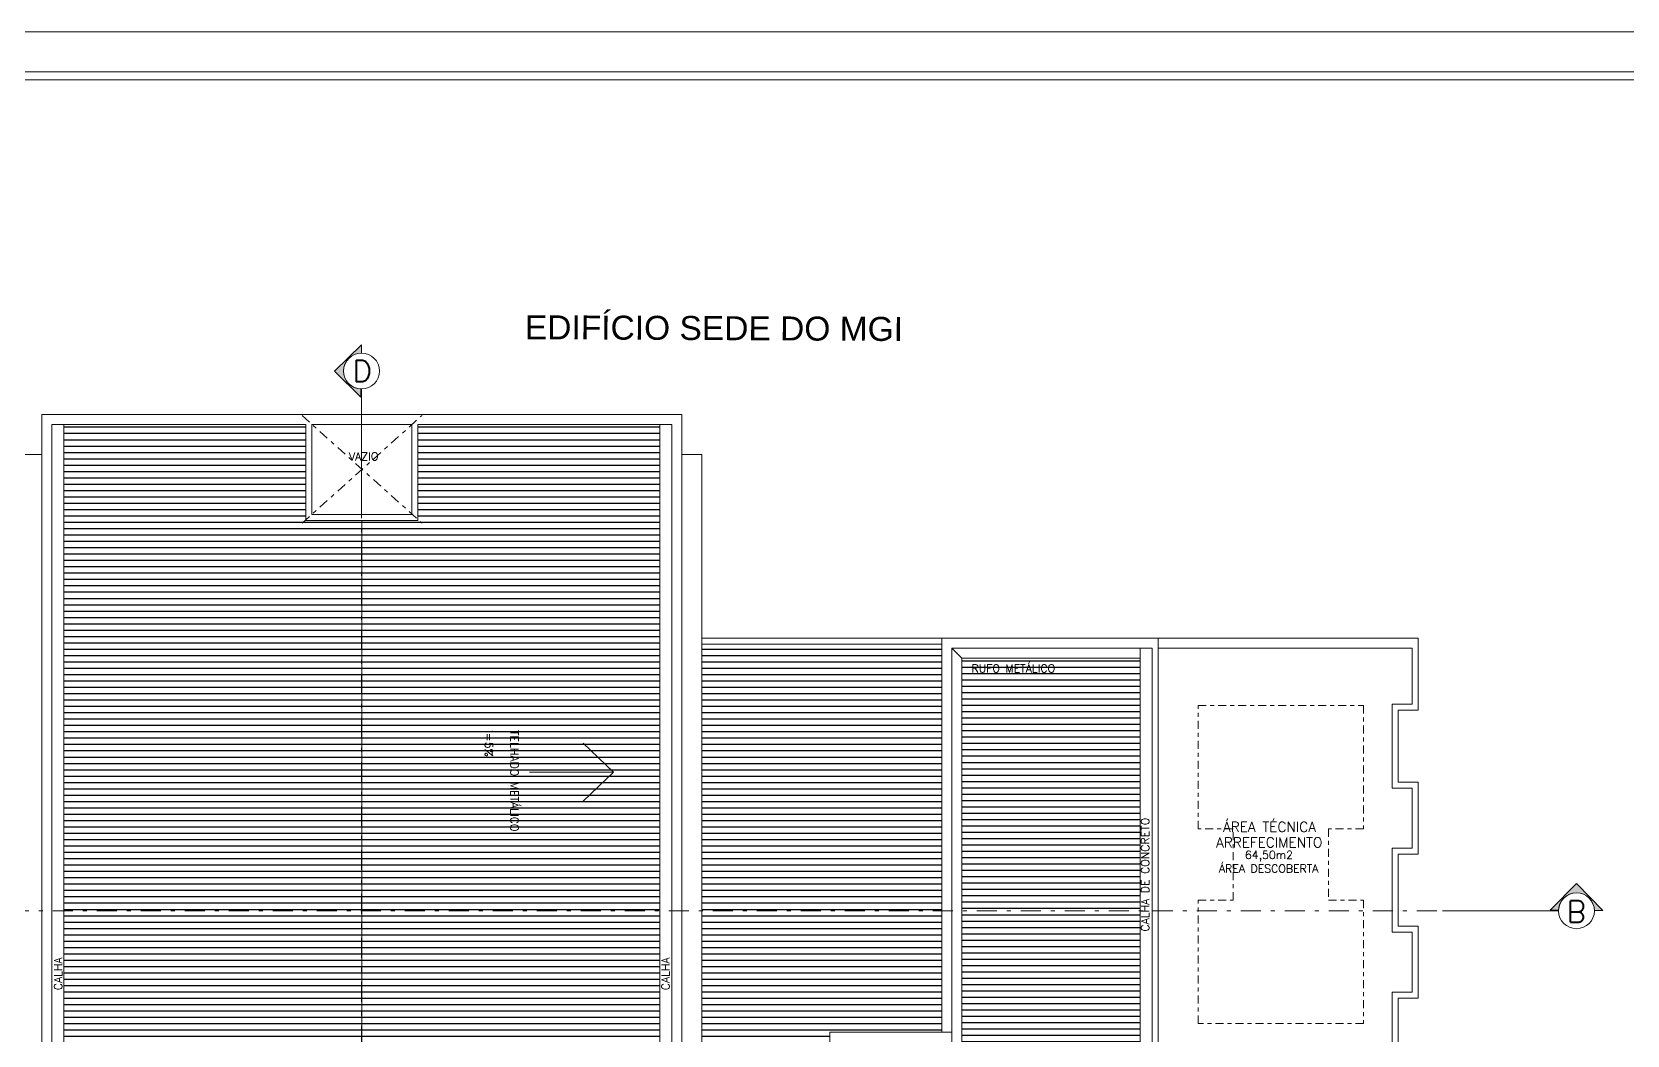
# Model space of a CAD drawing. Header units: millimetres. Extents: x 521 to 1055, y 261 to 520.
# Drawn here: x 721.2 to 761.08, y 320.23 to 345.32 of the extents above; entities that cross this region are included whole.
import ezdxf
from ezdxf.enums import TextEntityAlignment as Align

# ---------------------------------------------------------------- set-up
doc = ezdxf.new("R2010")
doc.units = ezdxf.units.MM
for name, pattern in [('CONTINU', [0]), ('DASHDOT', [1, 0.5, -0.25, 0, -0.25]), ('DASHDOTX2', [2, 1, -0.5, 0, -0.5])]:
    doc.linetypes.add(name, pattern=pattern)
doc.layers.add('0.1', color=8, linetype='Continuous', lineweight=13)
doc.styles.add('ROBERTO', font='swissek.ttf')
doc.styles.add('ROMANS', font='romans')
doc.styles.get("Standard").update_dxf_attribs({"font": 'romans.shx'})
pattern_1 = [(180, (0, 0), (-2.775557561562891e-17, -0.15875), [])]

# ---------------------------------------------------------------- blocks, each defined once
blk = doc.blocks.new('Cor-4A')
h = blk.add_hatch(color=1)
edge = h.paths.add_edge_path()
edge.add_line((-4.576014072182258e-05, -0.007316196002235542), (-0.00757170836086419, -4.413672282750289e-07))
edge.add_line((-0.00757170836086419, -4.413672282750289e-07), (-0.0001408029804683903, 0.007314409530419547))
edge.add_line((-0.0001408029804683899, 0.007314409530419547), (-0.0001408029804683904, 0.004996765224935991))
edge.add_arc((6.568789848669497e-07, 2.168404344971009e-18), 0.00499876720851913, 91.6216268461234, 269.4679613120325)
edge.add_line((-4.576014072182207e-05, -0.004998551696766541), (-4.576014072182258e-05, -0.007316196002235542))
at = {"linetype": 'DASHDOTX2'}
blk.add_line((-4.671623027125732e-16, 0.03735101866789411), (-5.19614475446869e-21, 0.004998110329534265), dxfattribs=at)
at = {"color": 1}
blk.add_lwpolyline([(-4.576014072182258e-05, -0.007316196002235542), (-0.00757170836086419, -4.413672282750289e-07), (-0.0001408029804683899, 0.007314409530419547), (-0.0001408029804683904, 0.004996765224935991, 0.9813801479665843), (-4.576014072182207e-05, -0.004998551696766541)], format="xyb", close=True, dxfattribs=at)
blk.add_circle((0, 0), 0.004998110329534263, dxfattribs=at)
at = {"color": 3, "style": 'ROMANS'}
blk.add_attdef('O', text='', height=0.006, rotation=90, dxfattribs=at).set_placement((0.0001940809628951379, 0), align=Align.MIDDLE)
blk = doc.blocks.new('ÁREA')
for p in [(4.97462945148186e-05, 0.003761569252461072), (0, 0)]:
    blk.add_attdef('COMPARTIMENTO', text='', height=0.0025).set_placement(p, align=Align.CENTER)
at = {"color": 1}
for p in [(-4.97462945148186e-05, -0.003761569252461072), (-9.94925890296372e-05, -0.007523138504922144)]:
    blk.add_attdef('ÁREA', text='', height=0.002, dxfattribs=at).set_placement(p, align=Align.CENTER)

msp = doc.modelspace()

# ---------------------------------------------------------------- hatches: boundary and pattern name
at = {"layer": '0.1', "linetype": 'CONTINU', "lineweight": -2}
h = msp.add_hatch(dxfattribs=at)
h.set_pattern_fill('ANSI31', color=8, scale=0.05, angle=135, style=0)
h.set_pattern_definition(pattern_1)
h.paths.add_polyline_path([(729.4393487258392, 333.1029026692675), (728.0334831178133, 333.1029026692675), (728.05014978448, 333.1179026692676), (728.0501497844793, 335.5029026692676), (722.0001497844796, 335.5029026692676), (722.0001497844795, 323.338034653069), (729.4393487258392, 323.338034653069)])
h.paths.add_polyline_path([(736.9001497844807, 335.5029026692672), (730.85014978448, 335.5029026692674), (730.8501497844791, 333.1217910503783), (730.8711368746023, 333.1029026692675), (729.4501497844797, 333.1029026692675), (729.4501497844795, 323.3380346530689), (736.9001497844805, 323.3380346530689)])
h.paths.add_polyline_path([(733.1129430614376, 327.8995544903071), (733.1129430614376, 324.2376497284023), (733.4129430614375, 324.2376497284023), (733.4129430614375, 327.8995544903071)], flags=24)
h.paths.add_polyline_path([(732.4756751242128, 327.8805068712595), (732.4756751242128, 327.0947925855452), (732.7756751242127, 327.0947925855452), (732.7756751242127, 327.8805068712595)], flags=24)
h = msp.add_hatch(dxfattribs=at)
h.set_pattern_fill('ANSI31', color=8, scale=0.05, angle=135, style=0)
h.set_pattern_definition(pattern_1)
h.paths.add_polyline_path([(743.95014978448, 330.0029026692683), (737.9501497844795, 330.0029026692671), (737.9501497844794, 323.3380346530689), (743.95014978448, 323.3380346530689)])
h.paths.add_polyline_path([(743.9501497844799, 323.3380346530689), (737.9501497844795, 323.3380346530689), (737.9501497844795, 317.702902669268), (738.0201497844805, 317.702902669268), (741.1501497844804, 317.7029026692678), (741.1501497844804, 320.3029026692678), (743.95014978448, 320.3029026692679)])
h = msp.add_hatch(dxfattribs=at)
h.set_pattern_fill('ANSI31', color=8, scale=0.05, angle=135, style=0)
h.set_pattern_definition([(180, (744.4501497844801, 308.9529026692672), (-2.775557561562891e-17, -0.15875), [])])
h.paths.add_polyline_path([(748.9001497844802, 329.6529026692674), (744.4501497844801, 329.6529026692673), (744.4501497844801, 323.3380346530689), (748.9001497844802, 323.3380346530689)])
h.paths.add_polyline_path([(748.9001497844802, 323.3380346530689), (744.4501497844801, 323.3380346530689), (744.4501497844801, 311.3862942426834), (746.2175617016609, 311.3862942426834), (746.8853912556517, 312.0647193118169), (747.5408828709484, 311.3903943512921), (747.3331636250327, 311.3903943512921, -1.004588318346831), (746.4375210236218, 311.3862942426834), (744.4501497844801, 311.3862942426834), (744.4501497844801, 308.9529026692672), (748.90014978448, 308.9529026692673)])
h.paths.add_polyline_path([(744.6662557441584, 329.2397105514684), (747.090065267968, 329.2397105514684), (747.090065267968, 329.5968534086112), (744.6662557441584, 329.5968534086112)], flags=24)
h.paths.add_polyline_path([(744.844748107562, 311.9864514168856), (744.844748107562, 314.4102609406951), (744.4876052504192, 314.4102609406951), (744.4876052504192, 311.9864514168856)], flags=24)
h.paths.add_polyline_path([(744.6662557441584, 309.0454763107959), (747.090065267968, 309.0454763107959), (747.090065267968, 309.4026191679387), (744.6662557441584, 309.4026191679387)], flags=24)
h.paths.add_polyline_path([(744.8897618877902, 319.4643233849196), (748.5516666496949, 319.4643233849196), (748.5516666496949, 319.7643233849196), (744.8897618877902, 319.7643233849196)], flags=24)
h.paths.add_polyline_path([(744.9088095068379, 319.1643208992234), (746.9611904592188, 319.1643208992234), (746.9611904592188, 319.4643208992234), (744.9088095068379, 319.4643208992234)], flags=24)
h.paths.add_polyline_path([(744.9088095068379, 318.8270554476948), (745.694523792552, 318.8270554476948), (745.694523792552, 319.1270554476948), (744.9088095068379, 319.1270554476948)], flags=24)
h = msp.add_hatch(dxfattribs=at)
h.set_pattern_fill('ANSI31', color=8, scale=0.05, angle=135, style=0)
h.set_pattern_definition(pattern_1)
h.paths.add_polyline_path([(736.9001497844806, 323.3380346530689), (729.4501497844795, 323.3380346530689), (729.4501497844795, 314.7228559484231), (730.7001497844807, 314.6688770845386), (730.7001497844807, 316.7529026692678), (735.8001497844809, 316.7529026692678), (735.8001497844808, 315.4029026692679), (736.9001497844804, 315.4029026692679)])
h.paths.add_polyline_path([(729.4393487258392, 323.338034653069), (722.0001497844797, 323.338034653069), (722.0001497844796, 315.0445699771746), (729.4393487258392, 314.7233223715223)])

# ---------------------------------------------------------------- linework, layer by layer
at = {"layer": '0.1', "color": 8}
for p, q in [((721.4501497844797, 335.7529026692673), (737.4501497844808, 335.7529026692674)), ((721.4501497844797, 335.7529026692673), (721.4501497844797, 285.7529026692673)), ((721.7001497844797, 335.5029026692677), (721.7001497844795, 286.0029026692673)), ((728.0501497844792, 335.5029026692675), (721.7001497844797, 335.5029026692677)), ((722.0001497844796, 335.5029026692677), (722.0001497844795, 286.0029026692673)), ((728.0501497844793, 335.5029026692674), (728.0501497844799, 333.1029026692675)), ((728.2001497844793, 335.5029026692675), (728.2001497844799, 333.2529026692674)), ((730.70014978448, 335.5029026692674), (728.2001497844793, 335.5029026692675)), ((730.70014978448, 335.5029026692674), (730.7001497844795, 333.2529026692675)), ((737.2001497844807, 335.5029026692673), (730.8501497844799, 335.5029026692674)), ((730.85014978448, 335.5029026692674), (730.8501497844793, 333.1029026692675)), ((736.9001497844807, 335.5029026692673), (736.9001497844804, 315.4029026692678)), ((737.2001497844807, 335.5029026692673), (737.2001497844803, 315.4029026692678)), ((737.4501497844808, 335.7529026692674), (737.4501497844803, 315.4029026692678)), ((721.4501497844797, 334.7529026692673), (720.9501497844799, 334.7529026692673)), ((737.4501497844797, 334.7529026692673), (737.9501497844795, 334.7529026692673)), ((737.9501497844795, 316.752902669267), (737.9501497844795, 334.7529026692673)), ((730.8501497844793, 333.1029026692675), (728.0501497844799, 333.1029026692675)), ((730.7001497844795, 333.2529026692675), (728.2001497844799, 333.2529026692674)), ((729.4501497844791, 288.4029026692673), (729.4501497844797, 333.1029026692675)), ((737.9501497844795, 330.1529026692671), (743.95014978448, 330.1529026692683)), ((737.9501497844795, 330.0029026692671), (743.95014978448, 330.0029026692683)), ((743.95014978448, 330.1529026692673), (743.95014978448, 320.3029026692678)), ((743.95014978448, 330.1529026692673), (755.85014978448, 330.1529026692675)), ((748.9001497844802, 329.9029026692675), (748.90014978448, 308.7029026692674)), ((749.2001497844801, 329.9029026692675), (749.20014978448, 308.7029026692674)), ((749.3501497844796, 330.1529026692674), (749.35014978448, 308.7029026692674)), ((755.85014978448, 328.3529026692675), (755.85014978448, 330.1529026692675)), ((755.85014978448, 328.3529026692676), (755.3501497844799, 328.3529026692676)), ((755.3501497844798, 326.5529026692676), (755.3501497844799, 328.3529026692676)), ((755.85014978448, 326.5529026692676), (755.3501497844798, 326.5529026692676)), ((755.85014978448, 324.7529026692676), (755.85014978448, 326.5529026692676)), ((755.85014978448, 324.7529026692675), (755.3501497844798, 324.7529026692674)), ((755.3501497844798, 322.9529026692675), (755.3501497844798, 324.7529026692674)), ((755.85014978448, 322.9529026692675), (755.3501497844798, 322.9529026692675)), ((755.8501497844799, 321.1529026692675), (755.85014978448, 322.9529026692676)), ((755.8501497844798, 321.1529026692675), (755.3501497844796, 321.1529026692673)), ((755.3501497844798, 319.2529026692675), (755.3501497844796, 321.1529026692673))]:
    msp.add_line(p, q, dxfattribs=at)
at = {"layer": '0.1', "color": 8, "linetype": 'DASHDOT', "ltscale": 0.5}
for p, q in [((727.952309996208, 333.0298468598228), (730.9523099962082, 335.7298468598228)), ((727.9523099962073, 335.7298468598228), (730.9523099962076, 333.0298468598228))]:
    msp.add_line(p, q, dxfattribs=at)
at = {"layer": '0.1', "color": 8, "linetype": 'DASHDOTX2', "ltscale": 0.5}
for p, q in [((729.4393487258392, 333.6617253191199), (729.4393487258392, 280.9901366011701)), ((667.8221861577267, 323.3380346530689), (756.5238448256937, 323.3380346530689))]:
    msp.add_line(p, q, dxfattribs=at)
at = {"layer": '0.1', "color": 8, "linetype": 'CONTINU', "lineweight": -2}
msp.add_line((744.4501497844801, 329.6529026692673), (744.2001497844801, 329.9029026692673), dxfattribs=at)
at = {"layer": '0.1', "color": 8, "linetype": 'DASHDOT', "ltscale": 0.4}
for p, q in [((750.3533406947984, 325.3887204031433), (750.3533406947984, 328.4683775715573)), ((750.3533406947984, 328.4683775715573), (754.4898573881392, 328.4683775715573)), ((754.4898573881392, 328.4683775715573), (754.4898573881392, 325.3887204031433)), ((751.2283731047693, 325.3887204031433), (750.3533406947984, 325.3887204031433)), ((751.2283731047694, 323.600532964092), (751.2283731047693, 325.3887204031433)), ((754.4898573881392, 325.3887204031433), (753.6148249781683, 325.3887204031433)), ((753.6148249781683, 325.3887204031433), (753.6148249781683, 323.600532964092)), ((750.3533406947984, 320.520875795678), (750.3533406947984, 323.600532964092)), ((750.3533406947984, 323.600532964092), (751.2283731047694, 323.600532964092)), ((753.6148249781683, 323.600532964092), (754.4898573881392, 323.600532964092)), ((754.4898573881392, 323.600532964092), (754.4898573881392, 320.520875795678)), ((754.4898573881392, 320.520875795678), (750.3533406947984, 320.520875795678))]:
    msp.add_line(p, q, dxfattribs=at)
at = {"layer": '0.1', "color": 8, "linetype": 'CONTINU'}
for p, q in [((735.7386697372792, 326.8051875502589), (734.9813236013115, 327.5338117882064)), ((733.6349296706417, 326.8051875502589), (735.7386697372792, 326.8051875502589)), ((735.7386697372792, 326.8051875502589), (734.9813236013115, 326.0765633123114))]:
    msp.add_line(p, q, dxfattribs=at)
at = {"layer": '0.1', "color": 253}
for p, q in [((744.2001497844803, 320.3029026692678), (741.1501497844804, 320.3029026692678)), ((741.1501497844804, 320.3029026692678), (741.1501497844804, 317.7029026692678)), ((744.2001497844803, 307.8689080399041), (744.2001497844803, 320.3029026692678))]:
    msp.add_line(p, q, dxfattribs=at)
at = {"layer": '0.1', "color": 8}
for points in [[(782.1680461331209, 345.3209285937377), (655.9636537293854, 345.3209285937377), (655.9636537293854, 261.3209284126439), (782.1680461331209, 261.3209284126439)], [(658.4636537347753, 262.3209284147995), (658.4636537347753, 344.3209285915813), (781.1680461309652, 344.3209285915813), (781.1680461309652, 262.3209284147995)]]:
    msp.add_lwpolyline(points, close=True, dxfattribs=at)
msp.add_lwpolyline([(765.3480460968563, 343.120928588995, 0.414213562373095), (764.3480460947003, 344.1209285911507), (659.6636537373626, 344.1209285911507, 0.414213562373095), (658.6636537352067, 343.120928588995), (658.6636537352067, 269.5209284303222, 0.4142135623730948), (659.6636537373626, 268.5209284281664), (764.3480460947003, 268.5209284281664, 0.414213562373095), (765.3480460968563, 269.5209284303222)], format="xyb", close=True, dxfattribs=at)
for points in [[(749.2001497844801, 329.9029026692674), (744.2001497844801, 329.9029026692673), (744.2001497844801, 320.3029026692678)], [(749.3501497844799, 319.2529026692675), (755.2001497844795, 319.2529026692677), (755.2001497844794, 321.3029026692673), (755.7001497844798, 321.3029026692675), (755.7001497844798, 322.8029026692675), (755.2001497844797, 322.8029026692676), (755.2001497844797, 324.9029026692676), (755.7001497844798, 324.9029026692677), (755.7001497844798, 326.4029026692675), (755.2001497844797, 326.4029026692676), (755.2001497844798, 328.5029026692677), (755.70014978448, 328.5029026692677), (755.7001497844799, 329.9029026692675), (749.3501497844798, 329.9029026692674)], [(748.9001497844802, 329.6529026692674), (744.4501497844801, 329.6529026692673), (744.4501497844801, 308.9529026692672), (748.9001497844802, 308.9529026692673)]]:
    msp.add_lwpolyline(points, dxfattribs=at)

# ---------------------------------------------------------------- block references
ref = msp.add_blockref('Cor-4A', (729.4393487258392, 336.8386454586143), dxfattribs=dict(at, xscale=-89.59999999999991, yscale=89.59999999999997, zscale=89.60000000000001, rotation=180))
ref.add_attrib('O', 'D', dxfattribs={"layer": '0', "color": 3, "height": 0.5376, "style": 'ROMANS'}).set_placement((729.4567383801148, 336.8386454586143), align=Align.MIDDLE)
ref = msp.add_blockref('ÁREA', (752.129995261568, 324.9229247408341), dxfattribs=dict(at, xscale=133.3333333333333, yscale=133.3333333333333, zscale=133.3333333333333))
ref.add_attrib('COMPARTIMENTO', 'ARREFECIMENTO', dxfattribs={"layer": '0', "color": 3, "height": 0.25}).set_placement((752.129995261568, 324.9229247408341), align=Align.CENTER)
ref.add_attrib('ÁREA', '64,50m2', dxfattribs={"layer": '0', "color": 1, "height": 0.2}).set_placement((752.1233624222989, 324.634969880711), align=Align.CENTER)
ref.add_attrib('ÁREA', 'ÁREA DESCOBERTA', dxfattribs={"layer": '0', "color": 1, "height": 0.2}).set_placement((752.116729583031, 324.2931798975007), align=Align.CENTER)
ref.add_attrib('COMPARTIMENTO', 'ÁREA TÉCNICA', dxfattribs={"layer": '0', "color": 3, "height": 0.25}).set_placement((752.136628100837, 325.3111490107935), align=Align.CENTER)
ref = msp.add_blockref('Cor-4A', (759.8108927078691, 323.338034653069), dxfattribs=dict(at, xscale=-89.59999999999991, yscale=89.59999999999997, zscale=89.60000000000001, rotation=90))
ref.add_attrib('O', 'B', dxfattribs={"layer": '0', "color": 3, "height": 0.5376, "rotation": 180, "style": 'ROMANS', "text_generation_flag": 2}).set_placement((759.8108927078691, 323.3206449987935), align=Align.MIDDLE)

# ---------------------------------------------------------------- texts
at = {"layer": '0.1', "color": 8, "style": 'ROBERTO'}
msp.add_text('EDIFÍCIO SEDE DO MGI', height=0.6, rotation=359.7248303667502, dxfattribs=at).set_placement((733.5220270312957, 337.6345684133323))
at = {"layer": '0.1', "color": 8}
for s, p in [('VAZIO', (729.1254494252083, 334.6043687859956)), ('RUFO METÁLICO', (744.687684315587, 329.2992343609922))]:
    msp.add_text(s, height=0.2, dxfattribs=at).set_placement(p)
for s, rotation, p in [('i=5%', 270, (732.5256751242127, 327.8590782998309)), ('TELHADO METÁLICO', 270, (733.1629430614375, 327.8590782998309)), ('CALHA DE CONCRETO', 90, (749.1290860104848, 322.8174610333566)), ('CALHA', 90, (721.956824233334, 321.3493459525862)), ('CALHA', 90, (737.1408940249206, 321.3493459525862))]:
    msp.add_text(s, height=0.2, rotation=rotation, dxfattribs=at).set_placement(p)

doc.saveas('drawing.dxf')
